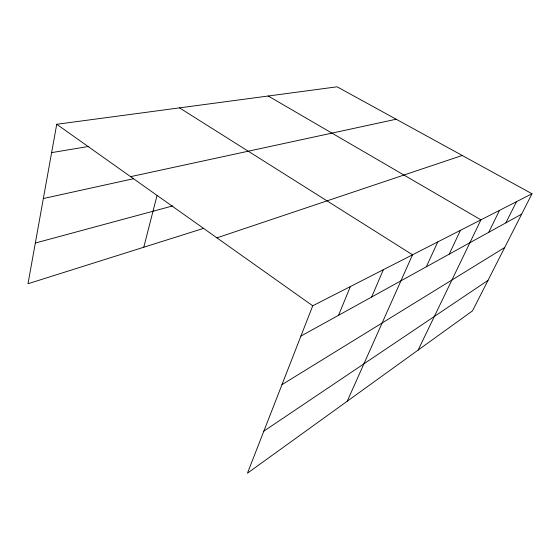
<?xml version="1.0" encoding="UTF-8"?>
<svg xmlns="http://www.w3.org/2000/svg" width="560" height="560" viewBox="0 0 560 560"><rect width="100%" height="100%" fill="white"/><g stroke="black" fill="none" stroke-linecap="round" stroke-linejoin="round"><path stroke-width="0.84" d="M532 193.76L312.732 305.788L247.443 473.193L472.521 310.842L532 193.76L337.092 86.807L56.728 124.278L28 283.738L203.357 228.445M143.78 247.226L157.045 195.475M338.555 315.287L350.385 286.552M371.637 297.01L383.383 269.689M347.235 401.212L412.545 254.793L179.494 107.87M426.335 266.791L437.773 241.906M449.204 254.156L460.446 230.321M418.145 350.063L480.928 219.856L268.212 96.012M488.719 232.33L499.52 210.357M505.897 222.838L516.474 201.698M263.844 431.144L488.005 280.371M281.981 384.643L504.693 247.52M300.923 336.084L521.654 214.13M216.916 237.853L462.224 155.47M35.336 243.026L172.823 205.891M43.351 198.527L133.77 178.654M130.599 176.652L396.179 119.231M51.625 152.621L88.9 146.405M56.728 124.278L312.732 305.788"/></g></svg>
